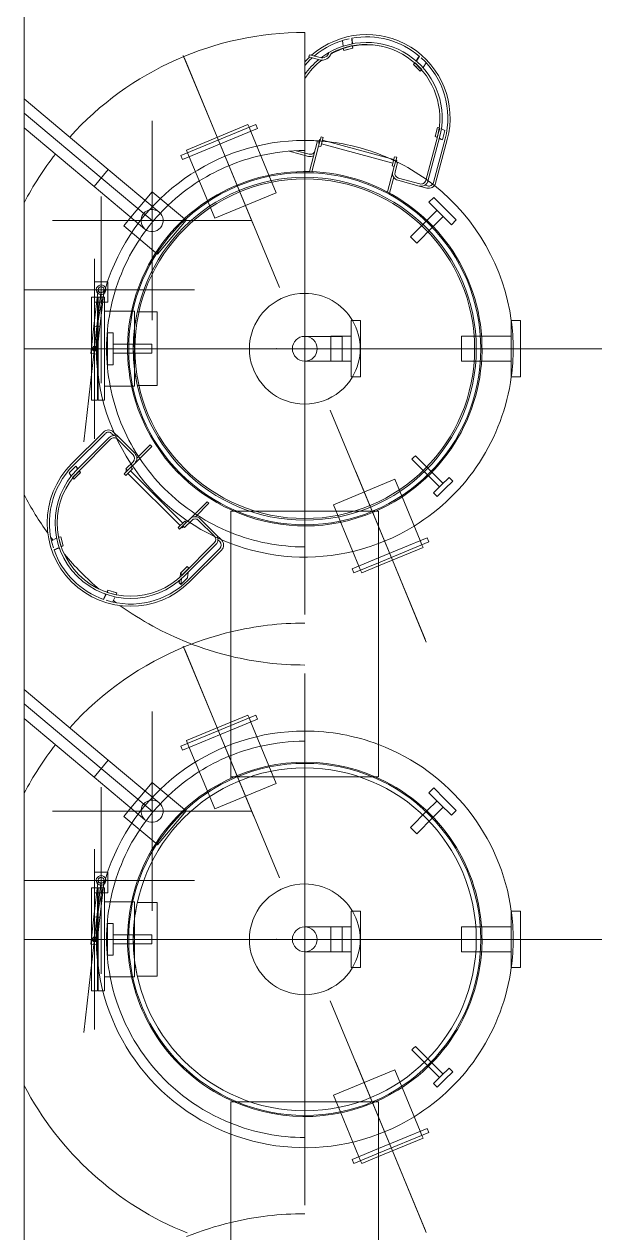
# Model space of a CAD drawing. Header units: inches. Extents: x -1128 to 651, y 96 to 845.
# Drawn here: x -1044.22 to -1040.69, y 715.32 to 722.71 of the extents above; entities that cross this region are included whole.
import ezdxf

# ---------------------------------------------------------------- set-up
doc = ezdxf.new("R2010")
doc.units = ezdxf.units.IN
doc.header["$MEASUREMENT"] = 0
for name, color, linetype in [('Default', 7, 'Continuous'), ('EQUIPMENT LAYOUT-EMBED 1_DWG$0$Default', 7, 'Continuous'), ('EQUIPMENT LAYOUT-EMBED 1_DWG$0$DwgTemplate', 7, 'Continuous')]:
    doc.layers.add(name, color=color, linetype=linetype)
doc.layers.add('Layout', color=6, linetype='Continuous', lineweight=18)

# ---------------------------------------------------------------- blocks, each defined once
blk = doc.blocks.new('A$C55974CAD')
at = {"layer": 'Default', "color": 7, "lineweight": 0}
for p in [(42.8, 20.6913), (46.8, 20.6913)]:
    blk.add_point(p, dxfattribs=at)
at = {"layer": 'EQUIPMENT LAYOUT-EMBED 1_DWG$0$Default', "color": 7, "lineweight": 0}
for p, q in [((42.8, 21.8984), (42.4507, 21.8984)), ((42.4507, 21.8571), (42.4507, 21.8984)), ((42.8, 21.8571), (42.4507, 21.8571)), ((42.546, 21.6728), (42.546, 21.8571)), ((42.8534, 21.8984), (42.8, 21.8984)), ((43.1154, 21.8571), (42.8, 21.8571)), ((43.1492, 21.8984), (42.8534, 21.8984)), ((43.054, 21.6728), (43.054, 21.8571)), ((43.1492, 21.8571), (43.1154, 21.8571)), ((43.1492, 21.8571), (43.1492, 21.8984)), ((46.8, 21.8984), (46.4507, 21.8984)), ((46.4507, 21.8571), (46.4507, 21.8984)), ((46.8, 21.8571), (46.4507, 21.8571)), ((46.546, 21.6728), (46.546, 21.8571)), ((46.8534, 21.8984), (46.8, 21.8984)), ((47.1154, 21.8571), (46.8, 21.8571)), ((47.1492, 21.8984), (46.8534, 21.8984)), ((47.054, 21.6728), (47.054, 21.8571)), ((47.1492, 21.8571), (47.1154, 21.8571)), ((47.1492, 21.8571), (47.1492, 21.8984)), ((42.8, 21.8356), (42.692, 21.8356)), ((42.692, 21.7975), (42.692, 21.8356)), ((42.8, 21.7975), (42.692, 21.7975)), ((42.7698, 21.5356), (42.7698, 21.7975)), ((42.9079, 21.8356), (42.8, 21.8356)), ((42.9079, 21.7975), (42.8, 21.7975)), ((42.8302, 21.5356), (42.8302, 21.7975)), ((42.9079, 21.7975), (42.9079, 21.8356)), ((46.8, 21.8356), (46.692, 21.8356)), ((46.692, 21.7975), (46.692, 21.8356)), ((46.8, 21.7975), (46.692, 21.7975)), ((46.7698, 21.5356), (46.7698, 21.7975)), ((46.9079, 21.8356), (46.8, 21.8356)), ((46.9079, 21.7975), (46.8, 21.7975)), ((46.8302, 21.5356), (46.8302, 21.7975)), ((46.9079, 21.7975), (46.9079, 21.8356)), ((42.546, 21.6531), (42.546, 21.6728)), ((42.8, 21.6531), (42.546, 21.6531)), ((43.054, 21.6531), (42.8, 21.6531)), ((43.054, 21.6531), (43.054, 21.6728)), ((46.546, 21.6531), (46.546, 21.6728)), ((46.8, 21.6531), (46.546, 21.6531)), ((47.054, 21.6531), (46.8, 21.6531)), ((47.054, 21.6531), (47.054, 21.6728)), ((42.8, 21.5356), (42.7698, 21.5356)), ((42.8302, 21.5356), (42.8, 21.5356)), ((46.8, 21.5356), (46.7698, 21.5356)), ((46.8302, 21.5356), (46.8, 21.5356)), ((42.7159, 20.323), (42.8, 20.323)), ((42.7159, 20.323), (42.7159, 20.1865)), ((42.8, 20.323), (42.8841, 20.323)), ((42.8841, 20.323), (42.8841, 20.1865)), ((46.7159, 20.323), (46.8, 20.323)), ((46.7159, 20.323), (46.7159, 20.1865)), ((46.8, 20.323), (46.8841, 20.323)), ((46.8841, 20.323), (46.8841, 20.1865)), ((42.6095, 20.1865), (42.8, 20.1865)), ((42.6095, 20.1865), (42.6095, 20.123)), ((42.8, 20.1865), (42.9905, 20.1865)), ((42.9905, 20.1865), (42.9905, 20.123)), ((46.6095, 20.1865), (46.8, 20.1865)), ((46.6095, 20.1865), (46.6095, 20.123)), ((46.8, 20.1865), (46.9905, 20.1865)), ((46.9905, 20.1865), (46.9905, 20.123)), ((42.6095, 20.123), (42.8, 20.123)), ((42.8, 20.123), (42.9905, 20.123)), ((46.6095, 20.123), (46.8, 20.123)), ((46.8, 20.123), (46.9905, 20.123)), ((42.0514, 19.775), (41.9397, 19.6633)), ((42.075, 19.7514), (41.9634, 19.6397)), ((42.0514, 19.775), (42.0632, 19.7632)), ((42.0632, 19.7632), (42.075, 19.7514)), ((43.5155, 19.7418), (43.5368, 19.7632)), ((43.5155, 19.7418), (43.6269, 19.6304)), ((43.5368, 19.7632), (43.5581, 19.7845)), ((43.5581, 19.7845), (43.6696, 19.673)), ((46.0514, 19.775), (45.9397, 19.6633)), ((46.075, 19.7514), (45.9634, 19.6397)), ((46.0514, 19.775), (46.0632, 19.7632)), ((46.0632, 19.7632), (46.075, 19.7514)), ((47.5155, 19.7418), (47.5368, 19.7632)), ((47.5155, 19.7418), (47.6269, 19.6304)), ((47.5368, 19.7632), (47.5581, 19.7845)), ((47.5581, 19.7845), (47.6696, 19.673)), ((41.9397, 19.6633), (41.8639, 19.5875)), ((43.6696, 19.673), (43.7377, 19.6049)), ((43.7164, 19.5836), (43.7927, 19.6599)), ((43.7927, 19.6599), (43.8253, 19.6274)), ((45.9397, 19.6633), (45.8639, 19.5875)), ((47.6696, 19.673), (47.7377, 19.6049)), ((47.7164, 19.5836), (47.7927, 19.6599)), ((47.7927, 19.6599), (47.8253, 19.6274)), ((41.823, 19.6285), (41.7983, 19.6038)), ((41.7983, 19.6038), (41.8511, 19.551)), ((41.823, 19.6285), (41.8758, 19.5757)), ((41.8758, 19.5757), (41.9285, 19.523)), ((41.9634, 19.6397), (41.8876, 19.5639)), ((43.6269, 19.6304), (43.6951, 19.5623)), ((43.64, 19.5073), (43.7164, 19.5836)), ((43.7489, 19.551), (43.8253, 19.6274)), ((45.823, 19.6285), (45.7983, 19.6038)), ((45.7983, 19.6038), (45.8511, 19.551)), ((45.823, 19.6285), (45.8758, 19.5757)), ((45.8758, 19.5757), (45.9285, 19.523)), ((45.9634, 19.6397), (45.8876, 19.5639)), ((47.6269, 19.6304), (47.6951, 19.5623)), ((47.64, 19.5073), (47.7164, 19.5836)), ((47.7489, 19.551), (47.8253, 19.6274)), ((41.8511, 19.551), (41.9038, 19.4983)), ((41.9285, 19.523), (41.9038, 19.4983)), ((43.64, 19.5073), (43.6726, 19.4747)), ((43.6726, 19.4747), (43.7489, 19.551)), ((45.8511, 19.551), (45.9038, 19.4983)), ((45.9285, 19.523), (45.9038, 19.4983)), ((47.64, 19.5073), (47.6726, 19.4747)), ((47.6726, 19.4747), (47.7489, 19.551)), ((42.7159, 19.44), (42.8, 19.44)), ((42.7159, 19.44), (42.7159, 19.3029)), ((42.8, 19.44), (42.8841, 19.44)), ((42.8841, 19.44), (42.8841, 19.3029)), ((46.7159, 19.44), (46.8, 19.44)), ((46.7159, 19.44), (46.7159, 19.3029)), ((46.8, 19.44), (46.8841, 19.44)), ((46.8841, 19.44), (46.8841, 19.3029)), ((42.7159, 19.3029), (42.7159, 19.1035)), ((42.8841, 19.3029), (42.8841, 19.1035)), ((46.7159, 19.3029), (46.7159, 19.1035)), ((46.8841, 19.3029), (46.8841, 19.1035)), ((42.6095, 19.1035), (42.8, 19.1035)), ((42.6095, 19.1035), (42.6095, 19.04)), ((42.8, 19.1035), (42.9905, 19.1035)), ((42.9905, 19.1035), (42.9905, 19.04)), ((46.6095, 19.1035), (46.8, 19.1035)), ((46.6095, 19.1035), (46.6095, 19.04)), ((46.8, 19.1035), (46.9905, 19.1035)), ((46.9905, 19.1035), (46.9905, 19.04)), ((42.6095, 19.04), (42.8, 19.04)), ((42.8, 19.04), (42.9905, 19.04)), ((46.6095, 19.04), (46.8, 19.04)), ((46.8, 19.04), (46.9905, 19.04))]:
    blk.add_line(p, q, dxfattribs=at)
at = {"layer": 'EQUIPMENT LAYOUT-EMBED 1_DWG$0$DwgTemplate', "color": 7, "lineweight": 0}
for p, q in [((0, 22.4), (61, 22.4)), ((42.7675, 21.9453), (42.7952, 21.9453)), ((46.7675, 21.9453), (46.7952, 21.9453)), ((42.7898, 21.9361), (42.785, 21.9333)), ((42.785, 21.9333), (42.785, 21.9161)), ((42.8048, 21.904), (43.1492, 21.904)), ((42.8102, 21.9132), (42.815, 21.916)), ((42.815, 21.916), (42.815, 21.9332)), ((43.1154, 21.8687), (43.1154, 21.909)), ((43.1492, 21.9243), (43.1492, 21.904)), ((46.7898, 21.9361), (46.785, 21.9333)), ((46.785, 21.9333), (46.785, 21.9161)), ((46.8048, 21.904), (47.1492, 21.904)), ((46.8102, 21.9132), (46.815, 21.916)), ((46.815, 21.916), (46.815, 21.9332)), ((47.1154, 21.8687), (47.1154, 21.909)), ((47.1492, 21.9243), (47.1492, 21.904)), ((42.8, 21.8356), (42.692, 21.8356)), ((42.692, 21.7975), (42.692, 21.8356)), ((42.8, 21.7975), (42.692, 21.7975)), ((42.7698, 21.6996), (42.7698, 21.7975)), ((42.9079, 21.8356), (42.8, 21.8356)), ((42.9079, 21.7975), (42.8, 21.7975)), ((42.8302, 21.6996), (42.8302, 21.7975)), ((42.9079, 21.7975), (42.9079, 21.8356)), ((46.8, 21.8356), (46.692, 21.8356)), ((46.692, 21.7975), (46.692, 21.8356)), ((46.8, 21.7975), (46.692, 21.7975)), ((46.7698, 21.6996), (46.7698, 21.7975)), ((46.9079, 21.8356), (46.8, 21.8356)), ((46.9079, 21.7975), (46.8, 21.7975)), ((46.8302, 21.6996), (46.8302, 21.7975)), ((46.9079, 21.7975), (46.9079, 21.8356)), ((42.7698, 21.5356), (42.7698, 21.6996)), ((42.8302, 21.5356), (42.8302, 21.6996)), ((46.7698, 21.5356), (46.7698, 21.6996)), ((46.8302, 21.5356), (46.8302, 21.6996)), ((42.55, 21.6337), (42.55, 21.5)), ((43.05, 21.6337), (43.05, 21.5)), ((43.6907, 21.6781), (43.8056, 21.5817)), ((43.6907, 21.6781), (43.8056, 21.5817)), ((46.55, 21.6337), (46.55, 21.5)), ((47.05, 21.6337), (47.05, 21.5)), ((47.6907, 21.6781), (47.8056, 21.5817)), ((47.6907, 21.6781), (47.8056, 21.5817)), ((42.8, 21.5356), (42.7698, 21.5356)), ((42.8302, 21.5356), (42.8, 21.5356)), ((46.8, 21.5356), (46.7698, 21.5356)), ((46.8302, 21.5356), (46.8, 21.5356)), ((43.05, 21.5), (42.55, 21.5)), ((43.4404, 21.4965), (43.4504, 21.5084)), ((43.4404, 21.4965), (43.4504, 21.5084)), ((43.6702, 21.3037), (43.4404, 21.4965)), ((43.6702, 21.3037), (43.4404, 21.4965)), ((47.05, 21.5), (46.55, 21.5)), ((47.4404, 21.4965), (47.4504, 21.5084)), ((47.4404, 21.4965), (47.4504, 21.5084)), ((47.6702, 21.3037), (47.4404, 21.4965)), ((47.6702, 21.3037), (47.4404, 21.4965)), ((43.6802, 21.3156), (43.6702, 21.3037)), ((43.6702, 21.3037), (43.6802, 21.3156)), ((44.0997, 21.2819), (44.1274, 21.2934)), ((47.6802, 21.3156), (47.6702, 21.3037)), ((47.6702, 21.3037), (47.6802, 21.3156)), ((48.0997, 21.2819), (48.1274, 21.2934)), ((43.684, 21.1097), (43.8029, 21.1589)), ((47.684, 21.1097), (47.8029, 21.1589)), ((43.8562, 20.6939), (43.684, 21.1097)), ((43.8562, 20.6939), (43.684, 21.1097)), ((47.8562, 20.6939), (47.684, 21.1097)), ((47.8562, 20.6939), (47.684, 21.1097)), ((44.2911, 20.8199), (44.2165, 21)), ((44.2165, 21), (44.2911, 20.8199)), ((44.2489, 21), (44.3188, 20.8314)), ((44.2489, 21), (44.3188, 20.8314)), ((44.2706, 21), (44.3181, 20.8853)), ((44.3181, 20.8853), (44.2706, 21)), ((44.2719, 20.8661), (44.2996, 20.8776)), ((44.2996, 20.8776), (44.3181, 20.8853)), ((48.2719, 20.8661), (48.2996, 20.8776)), ((43.9751, 20.7432), (44.2719, 20.8661)), ((44.3188, 20.8314), (44.2911, 20.8199)), ((43.8562, 20.6939), (43.9751, 20.7432)), ((47.8562, 20.6939), (47.9751, 20.7432)), ((41.7438, 20.306), (41.6249, 20.2568)), ((41.7438, 20.306), (41.916, 19.8903)), ((41.7438, 20.306), (41.916, 19.8903)), ((42.716, 20.248), (42.716, 20.323)), ((42.884, 20.323), (42.884, 20.248)), ((45.7438, 20.306), (45.3281, 20.1338)), ((45.7438, 20.306), (45.916, 19.8903)), ((45.7438, 20.306), (45.916, 19.8903)), ((46.716, 20.248), (46.716, 20.323)), ((46.884, 20.323), (46.884, 20.248)), ((41.6249, 20.2568), (41.3281, 20.1338)), ((42.884, 20.248), (42.716, 20.248)), ((42.884, 20.248), (42.716, 20.248)), ((46.884, 20.248), (46.716, 20.248)), ((46.884, 20.248), (46.716, 20.248)), ((41.2812, 20.1685), (41.3089, 20.18)), ((41.351, 20), (41.2812, 20.1685)), ((41.351, 20), (41.2812, 20.1685)), ((41.3089, 20.18), (41.3835, 20)), ((41.3835, 20), (41.3089, 20.18)), ((45.2812, 20.1685), (45.3089, 20.18)), ((45.351, 20), (45.2812, 20.1685)), ((45.351, 20), (45.2812, 20.1685)), ((45.3089, 20.18), (45.3835, 20)), ((45.3835, 20), (45.3089, 20.18)), ((41.3004, 20.1223), (41.2819, 20.1147)), ((41.3294, 20), (41.2819, 20.1147)), ((41.2819, 20.1147), (41.3294, 20)), ((41.3281, 20.1338), (41.3004, 20.1223)), ((45.3004, 20.1223), (45.2819, 20.1147)), ((45.3294, 20), (45.2819, 20.1147)), ((45.2819, 20.1147), (45.3294, 20)), ((45.3281, 20.1338), (45.3004, 20.1223)), ((41.916, 19.8903), (41.7971, 19.841)), ((45.916, 19.8903), (45.7971, 19.841)), ((42.0514, 19.775), (41.9397, 19.6633)), ((42.075, 19.7514), (41.9634, 19.6397)), ((42.0514, 19.775), (42.0632, 19.7632)), ((42.0632, 19.7632), (42.075, 19.7514)), ((43.5155, 19.7418), (43.5368, 19.7632)), ((43.5155, 19.7418), (43.6269, 19.6304)), ((43.5368, 19.7632), (43.5581, 19.7845)), ((43.5581, 19.7845), (43.6696, 19.673)), ((46.0514, 19.775), (45.9397, 19.6633)), ((46.075, 19.7514), (45.9634, 19.6397)), ((46.0514, 19.775), (46.0632, 19.7632)), ((46.0632, 19.7632), (46.075, 19.7514)), ((47.5155, 19.7418), (47.5368, 19.7632)), ((47.5155, 19.7418), (47.6269, 19.6304)), ((47.5368, 19.7632), (47.5581, 19.7845)), ((47.5581, 19.7845), (47.6696, 19.673)), ((41.5003, 19.7181), (41.4726, 19.7066)), ((45.5003, 19.7181), (45.4726, 19.7066)), ((42.7159, 19.44), (42.8, 19.44)), ((42.7159, 19.44), (42.7159, 19.3029)), ((42.8, 19.44), (42.8841, 19.44)), ((42.8841, 19.44), (42.8841, 19.3029)), ((46.7159, 19.44), (46.8, 19.44)), ((46.7159, 19.44), (46.7159, 19.3029)), ((46.8, 19.44), (46.8841, 19.44)), ((46.8841, 19.44), (46.8841, 19.3029))]:
    blk.add_line(p, q, dxfattribs=at)
at = {"layer": 'EQUIPMENT LAYOUT-EMBED 1_DWG$0$DwgTemplate', "color": 5, "lineweight": 0}
for p, q in [((43.789, 22.4), (41.811, 22.4)), ((43.8996, 21.9271), (44.2964, 22.4)), ((44.0145, 21.8306), (44.4922, 22.4)), ((44.4922, 22.4), (44.2964, 22.4)), ((47.789, 22.4), (45.811, 22.4)), ((47.8996, 21.9271), (48.2964, 22.4)), ((48.0145, 21.8306), (48.4922, 22.4)), ((48.4922, 22.4), (48.2964, 22.4)), ((42.4507, 21.9453), (42.7675, 21.9453)), ((42.4507, 21.9453), (42.4507, 21.904)), ((42.7678, 21.9484), (42.7656, 21.9286)), ((42.9531, 21.9274), (42.7678, 21.9484)), ((42.8, 21.942), (42.7898, 21.9361)), ((42.7952, 21.9453), (43.1492, 21.9453)), ((42.815, 21.9333), (42.8, 21.942)), ((43.1492, 21.9453), (43.1492, 21.9243)), ((46.4507, 21.9453), (46.7675, 21.9453)), ((46.4507, 21.9453), (46.4507, 21.904)), ((46.7678, 21.9484), (46.7656, 21.9286)), ((46.9531, 21.9274), (46.7678, 21.9484)), ((46.8, 21.942), (46.7898, 21.9361)), ((46.7952, 21.9453), (47.1492, 21.9453)), ((46.815, 21.9333), (46.8, 21.942)), ((47.1492, 21.9453), (47.1492, 21.9243)), ((42.4507, 21.904), (42.8048, 21.904)), ((42.7656, 21.9286), (42.7633, 21.9087)), ((42.9486, 21.8876), (42.7633, 21.9087)), ((42.785, 21.9161), (42.785, 21.916)), ((42.785, 21.916), (42.8, 21.9073)), ((42.8, 21.9073), (42.8102, 21.9132)), ((42.815, 21.9332), (42.815, 21.9333)), ((42.9508, 21.9075), (42.9486, 21.8876)), ((43.197, 21.8594), (42.9486, 21.8876)), ((42.9531, 21.9274), (42.9508, 21.9075)), ((42.9531, 21.9274), (43.2015, 21.8992)), ((43.1154, 21.909), (43.1154, 21.9243)), ((43.1154, 21.9243), (43.2542, 21.9243)), ((43.1154, 21.8343), (43.1154, 21.8687)), ((43.2542, 21.8343), (43.2542, 21.9243)), ((43.6103, 21.5823), (43.8996, 21.9271)), ((44.0145, 21.8306), (43.8996, 21.9271)), ((43.8996, 21.9271), (44.0145, 21.8306)), ((46.4507, 21.904), (46.8048, 21.904)), ((46.7656, 21.9286), (46.7633, 21.9087)), ((46.9486, 21.8876), (46.7633, 21.9087)), ((46.785, 21.9161), (46.785, 21.916)), ((46.785, 21.916), (46.8, 21.9073)), ((46.8, 21.9073), (46.8102, 21.9132)), ((46.815, 21.9332), (46.815, 21.9333)), ((46.9508, 21.9075), (46.9486, 21.8876)), ((47.197, 21.8594), (46.9486, 21.8876)), ((46.9531, 21.9274), (46.9508, 21.9075)), ((46.9531, 21.9274), (47.2015, 21.8992)), ((47.1154, 21.9243), (47.2542, 21.9243)), ((47.1154, 21.909), (47.1154, 21.9243)), ((47.1154, 21.8343), (47.1154, 21.8687)), ((47.2542, 21.8343), (47.2542, 21.9243)), ((47.6103, 21.5823), (47.8996, 21.9271)), ((47.8996, 21.9271), (48.0145, 21.8306)), ((47.8996, 21.9271), (48.0145, 21.8306)), ((43.1154, 21.8343), (43.2542, 21.8343)), ((44.0145, 21.8306), (43.7252, 21.4859)), ((47.1154, 21.8343), (47.2542, 21.8343)), ((48.0145, 21.8306), (47.7252, 21.4859)), ((43.4504, 21.5084), (43.6332, 21.7263)), ((43.4504, 21.5084), (43.6332, 21.7263)), ((43.6332, 21.7263), (43.6907, 21.6781)), ((43.6332, 21.7263), (43.6907, 21.6781)), ((47.4504, 21.5084), (47.6332, 21.7263)), ((47.4504, 21.5084), (47.6332, 21.7263)), ((47.6332, 21.7263), (47.6907, 21.6781)), ((47.6332, 21.7263), (47.6907, 21.6781)), ((43.863, 21.5335), (43.6802, 21.3156)), ((43.6802, 21.3156), (43.863, 21.5335)), ((43.8056, 21.5817), (43.863, 21.5335)), ((43.8056, 21.5817), (43.863, 21.5335)), ((47.863, 21.5335), (47.6802, 21.3156)), ((47.6802, 21.3156), (47.863, 21.5335)), ((47.8056, 21.5817), (47.863, 21.5335)), ((47.8056, 21.5817), (47.863, 21.5335)), ((44.1083, 21.3395), (44.0806, 21.3281)), ((44.2165, 21), (44.0806, 21.3281)), ((44.0806, 21.3281), (44.2165, 21)), ((44.1083, 21.3395), (44.2489, 21)), ((44.1083, 21.3395), (44.2489, 21)), ((44.1274, 21.2934), (44.1459, 21.301)), ((44.1459, 21.301), (44.2706, 21)), ((44.2706, 21), (44.1459, 21.301)), ((48.1083, 21.3395), (48.0806, 21.3281)), ((48.2911, 20.8199), (48.0806, 21.3281)), ((48.0806, 21.3281), (48.2911, 20.8199)), ((48.1083, 21.3395), (48.3188, 20.8314)), ((48.1083, 21.3395), (48.3188, 20.8314)), ((48.1274, 21.2934), (48.1459, 21.301)), ((48.1459, 21.301), (48.3181, 20.8853)), ((48.3181, 20.8853), (48.1459, 21.301)), ((43.8029, 21.1589), (44.0997, 21.2819)), ((47.8029, 21.1589), (48.0997, 21.2819)), ((41.7, 20), (41.7, 21)), ((43.9, 21), (43.9, 20)), ((43.9, 21), (43.9, 20)), ((45.7, 21), (45.6896, 21)), ((45.7, 21), (45.6896, 21)), ((45.7, 20), (45.7, 21)), ((45.7, 20), (45.7, 21)), ((48.2996, 20.8776), (48.3181, 20.8853)), ((47.9751, 20.7432), (48.2719, 20.8661)), ((48.3188, 20.8314), (48.2911, 20.8199)), ((42.716, 20.323), (42.716, 20.5)), ((42.884, 20.5), (42.884, 20.323)), ((46.716, 20.323), (46.716, 20.5)), ((46.884, 20.5), (46.884, 20.323)), ((48.7062, 20.5), (48.6, 20.5)), ((42.7159, 20.323), (42.8, 20.323)), ((42.7159, 20.323), (42.7159, 20.1865)), ((42.8, 20.323), (42.8841, 20.323)), ((42.8841, 20.323), (42.8841, 20.1865)), ((46.7159, 20.323), (46.8, 20.323)), ((46.7159, 20.323), (46.7159, 20.1865)), ((46.8, 20.323), (46.8841, 20.323)), ((46.8841, 20.323), (46.8841, 20.1865)), ((42.6095, 20.1865), (42.8, 20.1865)), ((42.6095, 20.1865), (42.6095, 20.123)), ((42.8, 20.1865), (42.9905, 20.1865)), ((42.9905, 20.1865), (42.9905, 20.123)), ((46.6095, 20.1865), (46.8, 20.1865)), ((46.6095, 20.1865), (46.6095, 20.123)), ((46.8, 20.1865), (46.9905, 20.1865)), ((46.9905, 20.1865), (46.9905, 20.123)), ((42.6095, 20.123), (42.8, 20.123)), ((42.8, 20.123), (42.9905, 20.123)), ((46.6095, 20.123), (46.8, 20.123)), ((46.8, 20.123), (46.9905, 20.123)), ((41.4541, 19.6989), (41.3294, 20)), ((41.3294, 20), (41.4541, 19.6989)), ((41.4917, 19.6604), (41.351, 20)), ((41.4917, 19.6604), (41.351, 20)), ((41.3835, 20), (41.5194, 19.6719)), ((41.5194, 19.6719), (41.3835, 20)), ((43.9, 20), (43.9016, 20)), ((43.9, 20), (43.9016, 20)), ((45.4541, 19.6989), (45.3294, 20)), ((45.3294, 20), (45.4541, 19.6989)), ((45.4917, 19.6604), (45.351, 20)), ((45.4917, 19.6604), (45.351, 20)), ((45.3835, 20), (45.5194, 19.6719)), ((45.5194, 19.6719), (45.3835, 20)), ((45.6884, 20), (45.7, 20)), ((45.6884, 20), (45.7, 20)), ((41.7971, 19.841), (41.5003, 19.7181)), ((45.7971, 19.841), (45.5003, 19.7181)), ((41.4726, 19.7066), (41.4541, 19.6989)), ((41.4917, 19.6604), (41.5194, 19.6719)), ((41.9397, 19.6633), (41.8639, 19.5875)), ((43.6696, 19.673), (43.7377, 19.6049)), ((43.7164, 19.5836), (43.7927, 19.6599)), ((43.7927, 19.6599), (43.8253, 19.6274)), ((45.4726, 19.7066), (45.4541, 19.6989)), ((45.4917, 19.6604), (45.5194, 19.6719)), ((45.9397, 19.6633), (45.8639, 19.5875)), ((47.6696, 19.673), (47.7377, 19.6049)), ((47.7164, 19.5836), (47.7927, 19.6599)), ((47.7927, 19.6599), (47.8253, 19.6274)), ((41.823, 19.6285), (41.7983, 19.6038)), ((41.7983, 19.6038), (41.8511, 19.551)), ((41.823, 19.6285), (41.8758, 19.5757)), ((41.8758, 19.5757), (41.9285, 19.523)), ((41.9634, 19.6397), (41.8876, 19.5639)), ((43.6269, 19.6304), (43.6951, 19.5623)), ((43.64, 19.5073), (43.7164, 19.5836)), ((43.7489, 19.551), (43.8253, 19.6274)), ((45.823, 19.6285), (45.7983, 19.6038)), ((45.7983, 19.6038), (45.8511, 19.551)), ((45.823, 19.6285), (45.8758, 19.5757)), ((45.8758, 19.5757), (45.9285, 19.523)), ((45.9634, 19.6397), (45.8876, 19.5639)), ((47.6269, 19.6304), (47.6951, 19.5623)), ((47.64, 19.5073), (47.7164, 19.5836)), ((47.7489, 19.551), (47.8253, 19.6274)), ((41.8511, 19.551), (41.9038, 19.4983)), ((41.9285, 19.523), (41.9038, 19.4983)), ((43.64, 19.5073), (43.6726, 19.4747)), ((43.6726, 19.4747), (43.7489, 19.551)), ((45.8511, 19.551), (45.9038, 19.4983)), ((45.9285, 19.523), (45.9038, 19.4983)), ((47.64, 19.5073), (47.6726, 19.4747)), ((47.6726, 19.4747), (47.7489, 19.551)), ((42.7159, 19.3029), (42.7159, 19.1035)), ((42.8841, 19.3029), (42.8841, 19.1035)), ((46.7159, 19.3029), (46.7159, 19.1035)), ((46.8841, 19.3029), (46.8841, 19.1035)), ((42.6095, 19.1035), (42.8, 19.1035)), ((42.6095, 19.1035), (42.6095, 19.04)), ((42.8, 19.1035), (42.9905, 19.1035)), ((42.9905, 19.1035), (42.9905, 19.04)), ((46.6095, 19.1035), (46.8, 19.1035)), ((46.6095, 19.1035), (46.6095, 19.04)), ((46.8, 19.1035), (46.9905, 19.1035)), ((46.9905, 19.1035), (46.9905, 19.04)), ((42.6095, 19.04), (42.8, 19.04)), ((42.8, 19.04), (42.9905, 19.04)), ((46.6095, 19.04), (46.8, 19.04)), ((46.8, 19.04), (46.9905, 19.04))]:
    blk.add_line(p, q, dxfattribs=at)
at = {"layer": 'EQUIPMENT LAYOUT-EMBED 1_DWG$0$DwgTemplate', "color": 1, "lineweight": 0}
for p, q in [((42.8, 22.4), (42.8, 22.3)), ((43.1992, 21.8994), (43.1992, 22.4)), ((43.957, 21.8789), (44.3943, 22.4)), ((46.8, 22.4), (46.8, 22.3)), ((47.1992, 21.8994), (47.1992, 22.4)), ((47.957, 21.8789), (48.3943, 22.4)), ((42.8, 21.475), (42.8, 22.3)), ((46.8, 21.475), (46.8, 22.3)), ((43.6678, 22.2091), (43.6678, 21.6508)), ((47.6678, 22.2091), (47.6678, 21.6508)), ((42.1694, 21.9963), (42.7656, 21.9286)), ((46.1694, 21.9963), (46.7656, 21.9286)), ((43.41, 21.9246), (42.19, 21.9246)), ((42.5792, 21.8793), (42.5667, 21.8793)), ((42.5792, 21.8793), (43.2192, 21.8793)), ((42.7656, 21.9286), (42.9508, 21.9075)), ((42.9508, 21.9075), (43.1992, 21.8793)), ((43.1992, 21.8593), (43.1992, 21.8994)), ((43.1992, 21.6316), (43.1992, 21.8593)), ((43.2192, 21.8793), (43.8192, 21.8793)), ((43.6678, 21.5341), (43.957, 21.8789)), ((43.8317, 21.8793), (43.8192, 21.8793)), ((47.41, 21.9246), (46.19, 21.9246)), ((46.5792, 21.8793), (46.5667, 21.8793)), ((46.5792, 21.8793), (47.2192, 21.8793)), ((46.7656, 21.9286), (46.9508, 21.9075)), ((46.9508, 21.9075), (47.1992, 21.8793)), ((47.1992, 21.8593), (47.1992, 21.8994)), ((47.1992, 21.6316), (47.1992, 21.8593)), ((47.2192, 21.8793), (47.8192, 21.8793)), ((47.6678, 21.5341), (47.957, 21.8789)), ((47.8317, 21.8793), (47.8192, 21.8793)), ((43.1992, 21.2593), (43.1992, 21.6316)), ((43.6678, 21.6508), (43.6678, 21.4591)), ((47.1992, 21.2593), (47.1992, 21.6316)), ((47.6678, 21.6508), (47.6678, 21.4591)), ((43.5928, 21.5341), (42.9928, 21.5341)), ((43.7657, 21.5341), (43.5928, 21.5341)), ((44.3428, 21.5341), (43.7657, 21.5341)), ((47.5928, 21.5341), (46.9928, 21.5341)), ((47.7657, 21.5341), (47.5928, 21.5341)), ((48.3428, 21.5341), (47.7657, 21.5341)), ((42.8, 21.475), (42.8, 21.184)), ((43.6678, 21.4591), (43.6678, 20.8591)), ((46.8, 21.475), (46.8, 21.184)), ((47.6678, 21.4591), (47.6678, 20.8591)), ((44.7863, 21.3227), (44.232, 21.0931)), ((44.232, 21.0931), (44.7679, 21.3151)), ((48.7863, 21.3227), (48.232, 21.0931)), ((48.232, 21.0931), (48.7679, 21.3151)), ((43.1992, 21.2593), (43.1992, 21.2468)), ((47.1992, 21.2593), (47.1992, 21.2468)), ((42.8, 20.584), (42.8, 21.184)), ((46.8, 20.584), (46.8, 21.184)), ((44.232, 21.0931), (43.2157, 20.6722)), ((43.6315, 20.8444), (44.232, 21.0931)), ((48.232, 21.0931), (47.2157, 20.6722)), ((47.6315, 20.8444), (48.232, 21.0931)), ((42.8, 20.5), (42.8, 20.584)), ((46.8, 20.5), (46.8, 20.584)), ((41, 20.5), (41.825, 20.5)), ((42.116, 20.5), (41.825, 20.5)), ((42.116, 20.5), (42.716, 20.5)), ((42.716, 20.5), (42.884, 20.5)), ((42.8, 20.5), (42.8, 20.248)), ((42.884, 20.5), (43.484, 20.5)), ((43.775, 20.5), (43.484, 20.5)), ((43.775, 20.5), (44.6, 20.5)), ((45, 20.5), (45.825, 20.5)), ((46.116, 20.5), (45.825, 20.5)), ((46.116, 20.5), (46.716, 20.5)), ((46.716, 20.5), (46.884, 20.5)), ((46.8, 20.5), (46.8, 20.248)), ((46.884, 20.5), (47.484, 20.5)), ((47.775, 20.5), (47.484, 20.5)), ((47.775, 20.5), (48.6, 20.5)), ((41.368, 19.9068), (42.3842, 20.3278)), ((45.368, 19.9068), (46.3842, 20.3278)), ((42.8, 20.123), (42.8, 20.248)), ((46.8, 20.123), (46.8, 20.248)), ((41.9685, 20.1556), (41.368, 19.9068)), ((45.9685, 20.1556), (45.368, 19.9068)), ((42.8, 19.816), (42.8, 20.123)), ((46.8, 19.816), (46.8, 20.123)), ((40.8137, 19.6772), (41.368, 19.9068)), ((41.368, 19.9068), (40.8321, 19.6849)), ((44.8137, 19.6772), (45.368, 19.9068)), ((45.368, 19.9068), (44.8321, 19.6849)), ((42.8, 19.816), (42.8, 19.525)), ((46.8, 19.816), (46.8, 19.525)), ((42.8, 18.7), (42.8, 19.525)), ((46.8, 18.7), (46.8, 19.525)), ((42.8, 18.489), (42.8, 18.7)), ((46.8, 18.489), (46.8, 18.7))]:
    blk.add_line(p, q, dxfattribs=at)
at = {"layer": 'EQUIPMENT LAYOUT-EMBED 1_DWG$0$DwgTemplate', "color": 54, "lineweight": 0}
for p, q in [((45.437, 22.1976), (45.4394, 22.1888)), ((45.455, 22.1635), (45.4377, 22.1987)), ((45.4523, 22.1626), (45.4394, 22.1888)), ((45.5163, 22.1803), (45.499, 22.2155)), ((45.4654, 22.136), (45.4591, 22.1488)), ((45.5228, 22.1671), (45.4614, 22.1507)), ((45.4614, 22.1507), (45.4654, 22.1359)), ((45.4617, 22.1497), (45.4632, 22.1441)), ((45.4654, 22.1359), (45.5267, 22.1524)), ((45.4654, 22.1358), (45.4917, 22.143)), ((45.4654, 22.1358), (45.4654, 22.1359)), ((45.4654, 22.1359), (45.4654, 22.1358)), ((45.5267, 22.1524), (45.5228, 22.1671)), ((45.5267, 22.1526), (45.5249, 22.1589)), ((45.5266, 22.1526), (45.5267, 22.1526)), ((45.927, 22.0736), (45.9162, 22.0628)), ((45.9162, 22.0628), (45.9611, 22.0179)), ((45.9719, 22.0287), (45.927, 22.0736)), ((45.9377, 22.0809), (45.9599, 22.096)), ((45.9528, 22.0263), (45.9611, 22.0179)), ((46.0048, 22.051), (45.9599, 22.096)), ((45.9611, 22.0179), (45.9719, 22.0287)), ((45.9611, 22.0179), (45.9748, 22.0272)), ((46.1871, 21.8149), (45.9716, 22.0304)), ((45.9719, 22.0287), (45.9727, 22.0293)), ((45.9823, 22.0412), (46.1979, 21.8256)), ((45.9855, 22.038), (46.0048, 22.051)), ((45.9876, 22.0359), (45.994, 22.0403)), ((45.994, 22.0403), (46.0048, 22.051)), ((46.2248, 21.8526), (46.0093, 22.0681)), ((46.02, 22.0789), (46.2356, 21.8634)), ((45.9611, 22.0179), (45.9611, 22.0179)), ((45.1364, 21.8448), (45.101, 21.8622)), ((45.1109, 21.8607), (45.1024, 21.8629)), ((45.1374, 21.8477), (45.1109, 21.8607)), ((45.1197, 21.7837), (45.0845, 21.801)), ((45.1493, 21.8385), (45.1329, 21.7772)), ((45.1329, 21.7772), (45.1476, 21.7733)), ((45.1339, 21.7769), (45.1395, 21.7754)), ((45.1476, 21.7733), (45.164, 21.8346)), ((45.1477, 21.7733), (45.1541, 21.7975)), ((45.164, 21.8346), (45.1493, 21.8385)), ((45.1639, 21.8347), (45.1512, 21.8409)), ((45.1639, 21.8347), (45.1574, 21.8364)), ((45.1639, 21.8346), (45.1639, 21.8347)), ((46.2356, 21.7951), (46.1979, 21.7574)), ((46.212, 21.7931), (46.2248, 21.8059)), ((45.1476, 21.7733), (45.1477, 21.7733)), ((45.9554, 21.6981), (45.6018, 21.3446)), ((45.9527, 21.7224), (45.9419, 21.7116)), ((45.9419, 21.7116), (45.9868, 21.6667)), ((45.9976, 21.6775), (45.9527, 21.7224)), ((45.9698, 21.7125), (45.9662, 21.7089)), ((45.9787, 21.7035), (45.9698, 21.7125)), ((45.9751, 21.6999), (45.9859, 21.7107)), ((45.9859, 21.7107), (46.0344, 21.6622)), ((46.0811, 21.6622), (46.1871, 21.7682)), ((46.1979, 21.7574), (46.0919, 21.6514)), ((45.9734, 21.6802), (45.6198, 21.3266)), ((45.9868, 21.6667), (45.9976, 21.6775)), ((46.0236, 21.6514), (45.9976, 21.6775)), ((46.139, 21.5361), (46.0236, 21.6514)), ((46.1498, 21.5468), (46.0593, 21.6373)), ((46.1498, 21.5468), (46.139, 21.5361)), ((45.2148, 21.3508), (45.2041, 21.34)), ((45.2431, 21.334), (45.2041, 21.34)), ((45.2041, 21.34), (45.2489, 21.2952)), ((45.2304, 21.3484), (45.2148, 21.3508)), ((45.2319, 21.2907), (45.4474, 21.0752)), ((45.287, 21.2894), (45.2489, 21.2952)), ((45.28, 21.3408), (45.2539, 21.3448)), ((45.4743, 21.1021), (45.2588, 21.3176)), ((45.2693, 21.33), (45.2677, 21.3302)), ((45.28, 21.3409), (45.2692, 21.3301)), ((45.2692, 21.3301), (45.3141, 21.2852)), ((45.2696, 21.3284), (45.4851, 21.1129)), ((45.3249, 21.296), (45.28, 21.3409)), ((45.3141, 21.2853), (45.3125, 21.2855)), ((45.3141, 21.2852), (45.3249, 21.296)), ((45.5884, 21.358), (45.5776, 21.3473)), ((45.5776, 21.3473), (45.6225, 21.3024)), ((45.5911, 21.3338), (45.5875, 21.3302)), ((45.5965, 21.3212), (45.5875, 21.3302)), ((45.6333, 21.3131), (45.5884, 21.358)), ((45.5893, 21.314), (45.6, 21.3248)), ((45.6378, 21.2656), (45.5893, 21.314)), ((45.6225, 21.3024), (45.6333, 21.3131)), ((45.6225, 21.3024), (45.6485, 21.2763)), ((45.4366, 21.0644), (45.2211, 21.2799)), ((45.5318, 21.1129), (45.6378, 21.2189)), ((45.6485, 21.2081), (45.5426, 21.1021)), ((45.7639, 21.1609), (45.6485, 21.2763)), ((45.7531, 21.1502), (45.6626, 21.2407)), ((45.7639, 21.1609), (45.7531, 21.1502)), ((45.4941, 21.0752), (45.5069, 21.088)), ((45.5426, 21.1021), (45.5049, 21.0644)), ((39.9, 21), (41.7, 21)), ((43.8907, 21), (45.6896, 21)), ((48.1029, 20.4754), (48.1378, 20.6056)), ((48.1408, 20.5576), (48.1177, 20.4715)), ((47.9996, 20.4689), (48.2073, 20.4133)), ((48.942, 20.5), (48.7062, 20.5)), ((48.7765, 20.4724), (48.7571, 20.4001)), ((48.7718, 20.3961), (48.7912, 20.4685)), ((48.7912, 20.4685), (48.7765, 20.4724)), ((47.9991, 20.4533), (48.1726, 20.4068)), ((48.0577, 19.9042), (48.1871, 20.3871)), ((48.1726, 20.4068), (48.1687, 20.392)), ((48.1687, 20.392), (48.23, 20.3756)), ((48.234, 20.3903), (48.1726, 20.4068)), ((48.1926, 20.4067), (48.196, 20.4058)), ((48.196, 20.4058), (48.2169, 20.4002)), ((48.2046, 20.4035), (48.2073, 20.4133)), ((48.2156, 20.3953), (48.2169, 20.4002)), ((48.23, 20.3756), (48.234, 20.3903)), ((48.0822, 19.8976), (48.2116, 20.3805)), ((48.8194, 20.2364), (48.8193, 20.2363)), ((48.8193, 20.2363), (48.8259, 20.2122)), ((48.8341, 20.2404), (48.8194, 20.2364)), ((48.8194, 20.2364), (48.8358, 20.1751)), ((48.8331, 20.2401), (48.8275, 20.2386)), ((48.8505, 20.179), (48.8341, 20.2404)), ((48.8488, 20.2413), (48.8879, 20.244)), ((48.8358, 20.1751), (48.8505, 20.179)), ((48.8359, 20.1751), (48.836, 20.1751)), ((48.836, 20.1751), (48.8424, 20.1768)), ((48.836, 20.1751), (48.8501, 20.176)), ((48.8648, 20.18), (48.9042, 20.1827)), ((48.8654, 20.177), (48.8948, 20.179)), ((48.8948, 20.179), (48.9034, 20.1814)), ((39.9117, 20), (41.7, 20)), ((43.9016, 20), (45.6884, 20)), ((47.8544, 19.9271), (47.9618, 19.8983)), ((47.8618, 19.9409), (47.9998, 19.9039)), ((48.0353, 19.8944), (47.9998, 19.9039)), ((48.0393, 19.9091), (48.0353, 19.8944)), ((48.0353, 19.8944), (48.0967, 19.8779)), ((48.1006, 19.8927), (48.0393, 19.9091)), ((48.0967, 19.8779), (48.1006, 19.8927)), ((47.9407, 19.8698), (47.9019, 19.725)), ((47.9166, 19.7211), (47.9554, 19.8658)), ((47.9958, 19.8892), (48.0621, 19.8714)), ((48.0621, 19.8714), (48.066, 19.8861)), ((48.0647, 19.8812), (48.077, 19.878)), ((48.077, 19.878), (48.0783, 19.8829)), ((48.7255, 19.7634), (48.6806, 19.7185)), ((48.6914, 19.7078), (48.7363, 19.7527)), ((48.7254, 19.7635), (48.7062, 19.7442)), ((48.7254, 19.7635), (48.7255, 19.7634)), ((48.7255, 19.7634), (48.7254, 19.7635)), ((48.7255, 19.7634), (48.7361, 19.7564)), ((48.7363, 19.7527), (48.7255, 19.7634)), ((48.7344, 19.7545), (48.7315, 19.7575)), ((48.7482, 19.7447), (48.7808, 19.7229)), ((48.7501, 19.7469), (48.7744, 19.7307)), ((48.7809, 19.7242), (48.7744, 19.7307)), ((47.8881, 19.6735), (47.9019, 19.725)), ((47.9075, 19.6871), (47.9028, 19.6696)), ((47.936, 19.6659), (48.2304, 19.587)), ((48.2344, 19.6017), (47.9399, 19.6806)), ((48.6806, 19.7185), (48.6914, 19.7078)), ((48.6807, 19.7184), (48.6854, 19.7137)), ((48.6807, 19.7184), (48.6807, 19.7184)), ((48.7036, 19.6996), (48.7362, 19.6777)), ((48.2166, 19.5355), (47.9222, 19.6144)), ((47.9261, 19.6291), (48.2206, 19.5502)), ((48.226, 19.5882), (48.2159, 19.5673)), ((48.2199, 19.582), (48.2159, 19.5673)), ((48.2159, 19.5673), (48.2772, 19.5508)), ((48.2232, 19.5889), (48.2199, 19.582)), ((48.2372, 19.6178), (48.23, 19.6029)), ((48.2332, 19.603), (48.2328, 19.6022)), ((48.2372, 19.6177), (48.2332, 19.603)), ((48.2332, 19.603), (48.2946, 19.5866)), ((48.2372, 19.6178), (48.2372, 19.6177)), ((48.2485, 19.6147), (48.2372, 19.6178)), ((48.2985, 19.6013), (48.2372, 19.6177)), ((48.2889, 19.575), (48.2772, 19.5508)), ((48.2946, 19.5866), (48.2985, 19.6013))]:
    blk.add_line(p, q, dxfattribs=at)
at = {"layer": 'EQUIPMENT LAYOUT-EMBED 1_DWG$0$DwgTemplate', "color": 5, "lineweight": 0}
for centre in [(42.8, 21.9246), (46.8, 21.9246)]:
    blk.add_circle(centre, 0.01, dxfattribs=at)
at = {"layer": 'EQUIPMENT LAYOUT-EMBED 1_DWG$0$DwgTemplate', "color": 7, "lineweight": 0}
for centre, radius in [((42.8, 20.5), 1.192), ((42.8, 20.5), 1.192), ((46.8, 20.5), 1.192), ((46.8, 20.5), 1.192), ((42.8, 20.5), 1.161), ((46.8, 20.5), 1.161), ((46.8, 20.5), 1.15), ((46.8, 20.5), 1.15)]:
    blk.add_circle(centre, radius, dxfattribs=at)
at = {"layer": 'EQUIPMENT LAYOUT-EMBED 1_DWG$0$DwgTemplate', "color": 54, "lineweight": 0}
for centre, radius, start, end in [((42.8, 20.5), 2.142, 117.49868, 158.18699), ((42.8, 20.5), 2.142, 52.00656, 62.50132), ((46.8, 20.5), 2.142, 117.49868, 125.67266), ((46.8, 20.5), 2.142, 52.00656, 62.50132), ((45.6206, 21.6794), 0.565, 45, 225), ((45.6206, 21.6794), 0.5497, 109.40141, 160.60528), ((45.6206, 21.6794), 0.5116, 45, 225), ((45.6206, 21.6794), 0.5497, 45, 107.9757), ((46.8, 20.5), 2.142, 126.55444, 127.2338), ((45.6206, 21.6794), 0.4964, 45, 225), ((46.8, 20.5), 2.142, 130.53476, 139.46524), ((46.8, 20.5), 2.142, 129.01753, 129.16281), ((42.8, 20.5), 2.142, 21.93057, 47.99344), ((46.8, 20.5), 2.142, 0, 47.99344), ((46.2015, 21.8292), 0.0483, 315, 45), ((45.6206, 21.6794), 0.5497, 162.36099, 225), ((46.8, 20.5), 2.142, 142.76655, 143.44556), ((46.8, 20.5), 2.142, 140.83719, 140.98212), ((46.1637, 21.7915), 0.033, 315, 45), ((46.1637, 21.7915), 0.0483, 315, 45), ((46.2015, 21.8292), 0.033, 315, 45), ((42.8, 20.5), 1.2, 26.05868, 153.16807), ((46.8, 20.5), 2.142, 144.32734, 158.32116), ((46.8, 20.5), 1.2, 205.92389, 116.54167), ((46.0578, 21.6856), 0.0483, 225, 315), ((46.0578, 21.6856), 0.033, 225, 315), ((45.6144, 21.2422), 0.033, 315, 45), ((45.6144, 21.2422), 0.0483, 315, 45), ((45.4707, 21.0985), 0.0483, 225, 315), ((45.4707, 21.0985), 0.033, 225, 315), ((45.5084, 21.1362), 0.0483, 225, 315), ((45.5084, 21.1362), 0.033, 225, 315), ((48.1496, 20.4629), 0.0483, 165, 208.17355), ((48.1496, 20.4629), 0.033, 165, 255), ((48.3628, 20.0812), 0.4964, 37.82264, 57.52553), ((48.3628, 20.0812), 0.5116, 39.33879, 54.93501), ((48.3628, 20.0812), 0.5497, 42.1402, 49.62069), ((48.3628, 20.0812), 0.565, 43.13303, 47.83572), ((48.3628, 20.0812), 0.565, 255, 41.29451), ((48.8184, 20.3836), 0.0635, 165, 255), ((48.8184, 20.3836), 0.0483, 165, 255), ((48.3628, 20.0812), 0.5116, 30, 37.156), ((48.3628, 20.0812), 0.5497, 12.36099, 40.22826), ((48.3628, 20.0812), 0.5116, 255, 30), ((48.3595, 20.087), 0.5011, 255.54267, 28.00012), ((48.3628, 20.0812), 0.4964, 18.66732, 29.33336), ((48.3628, 20.0812), 0.5497, 319.40141, 10.60528), ((48.3628, 20.0812), 0.4964, 345, 11.33268), ((42.8, 20.5), 1.2, 205.6214, 333.02002), ((47.9873, 19.8573), 0.0483, 75, 165), ((47.9873, 19.8573), 0.033, 75, 165), ((47.9347, 19.661), 0.0483, 165, 255), ((47.9485, 19.7125), 0.0483, 165, 255), ((47.9347, 19.661), 0.033, 165, 255), ((47.9485, 19.7125), 0.033, 165, 255), ((48.3628, 20.0812), 0.5497, 255, 317.9757)]:
    blk.add_arc(centre, radius, start, end, dxfattribs=at)
at = {"layer": 'EQUIPMENT LAYOUT-EMBED 1_DWG$0$DwgTemplate', "color": 7, "lineweight": 0}
for centre, radius, start, end in [((42.8, 20.5), 1.411, 0, 211.67563), ((42.8, 20.5), 1.411, 0, 211.67563), ((43.1992, 21.8793), 0.0325, 135.54142, 211.50117), ((43.1992, 21.8793), 0.02, 83.52129, 263.52129), ((46.8, 20.5), 1.411, 0, 211.67563), ((46.8, 20.5), 1.411, 0, 211.67563), ((47.1992, 21.8793), 0.0325, 135.54142, 211.50117), ((47.1992, 21.8793), 0.02, 83.52129, 263.52129), ((42.8, 20.5), 1.342, 79.08983, 100.91017), ((46.8, 20.5), 1.342, 79.08983, 100.91017), ((42.8, 20.5), 1.342, 43.58244, 56.41756), ((46.8, 20.5), 1.342, 122.93616, 123.6007), ((46.8, 20.5), 1.342, 43.58244, 56.41756), ((43.6678, 21.5341), 0.075, 320, 140), ((43.6678, 21.5341), 0.075, 320, 140), ((47.6678, 21.5341), 0.075, 320, 140), ((47.6678, 21.5341), 0.075, 320, 140), ((42.8, 20.5), 1.342, 12.84819, 32.15181), ((46.8, 20.5), 1.342, 146.3993, 147.06384), ((46.8, 20.5), 1.342, 12.84819, 32.15181), ((38.8, 20.5), 2.142, 0, 13.4989), ((42.8, 20.5), 1.342, 158.12529, 180), ((46.8, 20.5), 2.142, 166.5011, 180), ((42.8, 20.5), 2.142, 0, 13.4989), ((46.8, 20.5), 1.342, 158.12529, 180), ((42.8, 20.5), 1.342, 0, 12.84819), ((42.8, 20.5), 0.084, 180, 0), ((42.8, 20.5), 0.084, 180, 0), ((42.8, 20.5), 1.411, 339.24586, 0), ((42.8, 20.5), 1.411, 339.24586, 0), ((46.8, 20.5), 0.084, 180, 0), ((46.8, 20.5), 0.084, 180, 0), ((46.8, 20.5), 1.411, 353.78413, 356.04503), ((46.8, 20.5), 1.411, 353.78413, 356.04503), ((42.8, 20.5), 0.375, 239.4693, 300.5307), ((42.8, 20.5), 0.375, 239.4693, 300.5307), ((46.8, 20.5), 0.375, 239.4693, 300.5307), ((46.8, 20.5), 0.375, 239.4693, 300.5307), ((46.8, 20.5), 1.411, 333.95497, 336.21587), ((46.8, 20.5), 1.411, 333.95497, 336.21587), ((46.8, 20.5), 1.411, 323.74042, 324.40297), ((46.8, 20.5), 1.411, 323.74042, 324.40297), ((46.8, 20.5), 1.411, 321.56195, 322.18083), ((46.8, 20.5), 1.411, 321.56195, 322.18083), ((42.8, 20.5), 1.411, 262.24077, 277.75923), ((42.8, 20.5), 1.411, 262.24077, 277.75923), ((46.8, 20.5), 1.411, 262.24077, 277.75923), ((46.8, 20.5), 1.411, 262.24077, 277.75923)]:
    blk.add_arc(centre, radius, start, end, dxfattribs=at)
at = {"layer": 'EQUIPMENT LAYOUT-EMBED 1_DWG$0$DwgTemplate', "color": 5, "lineweight": 0}
for centre, radius, start, end in [((43.1992, 21.8793), 0.0325, 211.50117, 0), ((43.1992, 21.8793), 0.0325, 0, 135.54142), ((43.1992, 21.8793), 0.02, 263.52129, 353.52129), ((43.1992, 21.8793), 0.02, 353.52129, 83.52129), ((47.1992, 21.8793), 0.0325, 211.50117, 0), ((47.1992, 21.8793), 0.0325, 0, 135.54142), ((47.1992, 21.8793), 0.02, 263.52129, 353.52129), ((47.1992, 21.8793), 0.02, 353.52129, 83.52129), ((42.8, 20.5), 1.342, 100.91017, 158.12529), ((42.8, 20.5), 1.342, 56.41756, 79.08983), ((46.8, 20.5), 1.342, 100.91017, 122.93616), ((46.8, 20.5), 1.342, 56.41756, 79.08983), ((46.8, 20.5), 1.342, 123.6007, 146.3993), ((43.6678, 21.5341), 0.075, 140, 320), ((43.6678, 21.5341), 0.075, 140, 320), ((46.8, 20.5), 1.2, 116.54167, 205.92389), ((47.6678, 21.5341), 0.075, 140, 230), ((47.6678, 21.5341), 0.075, 140, 230), ((47.6678, 21.5341), 0.075, 230, 320), ((47.6678, 21.5341), 0.075, 230, 320), ((42.8, 20.5), 1.342, 32.15181, 43.58244), ((46.8, 20.5), 1.342, 32.15181, 43.58244), ((38.8, 20.5), 2.142, 13.4989, 21.93057), ((46.8, 20.5), 2.142, 158.32116, 166.5011), ((42.8, 20.5), 2.142, 13.4989, 21.93057), ((46.8, 20.5), 1.342, 147.06384, 158.12529), ((42.8, 20.5), 1.2, 153.16807, 205.6214), ((42.8, 20.5), 1.2, 333.02002, 26.05868), ((42.8, 20.5), 0.375, 0, 239.4693), ((42.8, 20.5), 0.375, 0, 239.4693), ((46.8, 20.5), 0.375, 0, 239.4693), ((46.8, 20.5), 0.375, 0, 239.4693), ((46.8, 20.5), 1.342, 0, 12.84819), ((42.8, 20.5), 0.084, 0, 180), ((42.8, 20.5), 0.084, 0, 180), ((46.8, 20.5), 0.084, 90, 180), ((46.8, 20.5), 0.084, 90, 180), ((46.8, 20.5), 0.084, 0, 90), ((46.8, 20.5), 0.084, 0, 90), ((42.8, 20.5), 0.375, 300.5307, 0), ((42.8, 20.5), 0.375, 300.5307, 0), ((46.8, 20.5), 0.375, 300.5307, 0), ((46.8, 20.5), 0.375, 300.5307, 0), ((46.8, 20.5), 1.411, 356.04503, 0), ((46.8, 20.5), 1.411, 356.04503, 0), ((46.8, 20.5), 1.411, 336.21587, 353.78413), ((46.8, 20.5), 1.411, 336.21587, 353.78413), ((42.8, 20.5), 1.411, 277.75923, 339.24586), ((42.8, 20.5), 1.411, 277.75923, 339.24586), ((46.8, 20.5), 1.411, 324.40297, 333.95497), ((46.8, 20.5), 1.411, 324.40297, 333.95497), ((42.8, 20.5), 1.411, 211.67563, 262.24077), ((42.8, 20.5), 1.411, 211.67563, 262.24077), ((46.8, 20.5), 1.411, 211.67563, 262.24077), ((46.8, 20.5), 1.411, 211.67563, 262.24077), ((46.8, 20.5), 1.411, 322.18083, 323.74042), ((46.8, 20.5), 1.411, 322.18083, 323.74042), ((46.8, 20.5), 1.411, 277.75923, 321.56195), ((46.8, 20.5), 1.411, 277.75923, 321.56195)]:
    blk.add_arc(centre, radius, start, end, dxfattribs=at)
at = {"layer": 'EQUIPMENT LAYOUT-EMBED 1_DWG$0$DwgTemplate', "color": 7, "lineweight": 0}
for points in [[(42.55, 21.6337), (42.55, 21.6337), (42.5563, 21.6352), (42.5691, 21.6378)], [(42.5691, 21.6378), (42.5563, 21.6352), (42.55, 21.6337), (42.55, 21.6337)], [(42.5691, 21.6378), (42.5819, 21.6404), (42.6011, 21.644), (42.6232, 21.6474)], [(42.6232, 21.6474), (42.6011, 21.644), (42.5819, 21.6404), (42.5691, 21.6378)], [(46.55, 21.6337), (46.55, 21.6337), (46.5563, 21.6352), (46.5691, 21.6378)], [(46.5691, 21.6378), (46.5563, 21.6352), (46.55, 21.6337), (46.55, 21.6337)], [(46.5691, 21.6378), (46.5819, 21.6404), (46.6011, 21.644), (46.6232, 21.6474)], [(46.6232, 21.6474), (46.6011, 21.644), (46.5819, 21.6404), (46.5691, 21.6378)]]:
    blk.add_open_spline(points, degree=3, dxfattribs=at)
for points, knots in [([(42.6232, 21.6474), (42.6454, 21.6508), (42.6734, 21.6545), (42.7042, 21.657), (42.735, 21.6596), (42.7685, 21.661), (42.8, 21.661), (42.8315, 21.661), (42.865, 21.6596), (42.8958, 21.657), (42.9266, 21.6545), (42.9546, 21.6508), (42.9768, 21.6474)], [-1.3228651, -1.3228651, -1.3228651, -1.3228651, -1.2283778, -1.2283778, -1.2283778, -1.1338905, -1.1338905, -1.1338905, -1.0394032, -1.0394032, -1.0394032, -0.9449159, -0.9449159, -0.9449159, -0.9449159]), ([(42.9768, 21.6474), (42.9546, 21.6508), (42.9266, 21.6545), (42.8958, 21.657), (42.865, 21.6596), (42.8315, 21.661), (42.8, 21.661), (42.7685, 21.661), (42.735, 21.6596), (42.7042, 21.657), (42.6734, 21.6545), (42.6454, 21.6508), (42.6232, 21.6474)], [0.9449159, 0.9449159, 0.9449159, 0.9449159, 1.0394032, 1.0394032, 1.0394032, 1.1338905, 1.1338905, 1.1338905, 1.2283778, 1.2283778, 1.2283778, 1.3228651, 1.3228651, 1.3228651, 1.3228651]), ([(42.9768, 21.6474), (42.9989, 21.644), (43.0181, 21.6404), (43.0309, 21.6378), (43.0437, 21.6352), (43.05, 21.6337), (43.05, 21.6337)], [-0.9449159, -0.9449159, -0.9449159, -0.9449159, -0.8504215, -0.8504215, -0.8504215, -0.755927, -0.755927, -0.755927, -0.755927]), ([(43.05, 21.6337), (43.05, 21.6337), (43.0437, 21.6352), (43.0309, 21.6378), (43.0181, 21.6404), (42.9989, 21.644), (42.9768, 21.6474)], [0.755927, 0.755927, 0.755927, 0.755927, 0.8504215, 0.8504215, 0.8504215, 0.9449159, 0.9449159, 0.9449159, 0.9449159]), ([(46.6232, 21.6474), (46.6454, 21.6508), (46.6734, 21.6545), (46.7042, 21.657), (46.735, 21.6596), (46.7685, 21.661), (46.8, 21.661), (46.8315, 21.661), (46.865, 21.6596), (46.8958, 21.657), (46.9266, 21.6545), (46.9546, 21.6508), (46.9768, 21.6474)], [-1.3228651, -1.3228651, -1.3228651, -1.3228651, -1.2283778, -1.2283778, -1.2283778, -1.1338905, -1.1338905, -1.1338905, -1.0394032, -1.0394032, -1.0394032, -0.9449159, -0.9449159, -0.9449159, -0.9449159]), ([(46.9768, 21.6474), (46.9546, 21.6508), (46.9266, 21.6545), (46.8958, 21.657), (46.865, 21.6596), (46.8315, 21.661), (46.8, 21.661), (46.7685, 21.661), (46.735, 21.6596), (46.7042, 21.657), (46.6734, 21.6545), (46.6454, 21.6508), (46.6232, 21.6474)], [0.9449159, 0.9449159, 0.9449159, 0.9449159, 1.0394032, 1.0394032, 1.0394032, 1.1338905, 1.1338905, 1.1338905, 1.2283778, 1.2283778, 1.2283778, 1.3228651, 1.3228651, 1.3228651, 1.3228651]), ([(46.9768, 21.6474), (46.9989, 21.644), (47.0181, 21.6404), (47.0309, 21.6378), (47.0437, 21.6352), (47.05, 21.6337), (47.05, 21.6337)], [-0.9449159, -0.9449159, -0.9449159, -0.9449159, -0.8504215, -0.8504215, -0.8504215, -0.755927, -0.755927, -0.755927, -0.755927]), ([(47.05, 21.6337), (47.05, 21.6337), (47.0437, 21.6352), (47.0309, 21.6378), (47.0181, 21.6404), (46.9989, 21.644), (46.9768, 21.6474)], [0.755927, 0.755927, 0.755927, 0.755927, 0.8504215, 0.8504215, 0.8504215, 0.9449159, 0.9449159, 0.9449159, 0.9449159])]:
    blk.add_open_spline(points, degree=3, knots=knots, dxfattribs=at)

msp = doc.modelspace()

# ---------------------------------------------------------------- block references
at = {"layer": 'Layout', "xscale": 0.9025, "yscale": 0.9025, "zscale": 0.9025, "rotation": 90}
msp.add_blockref('A$C55974CAD', (-1024.0033, 678.4893), dxfattribs=at)

doc.saveas('drawing.dxf')
